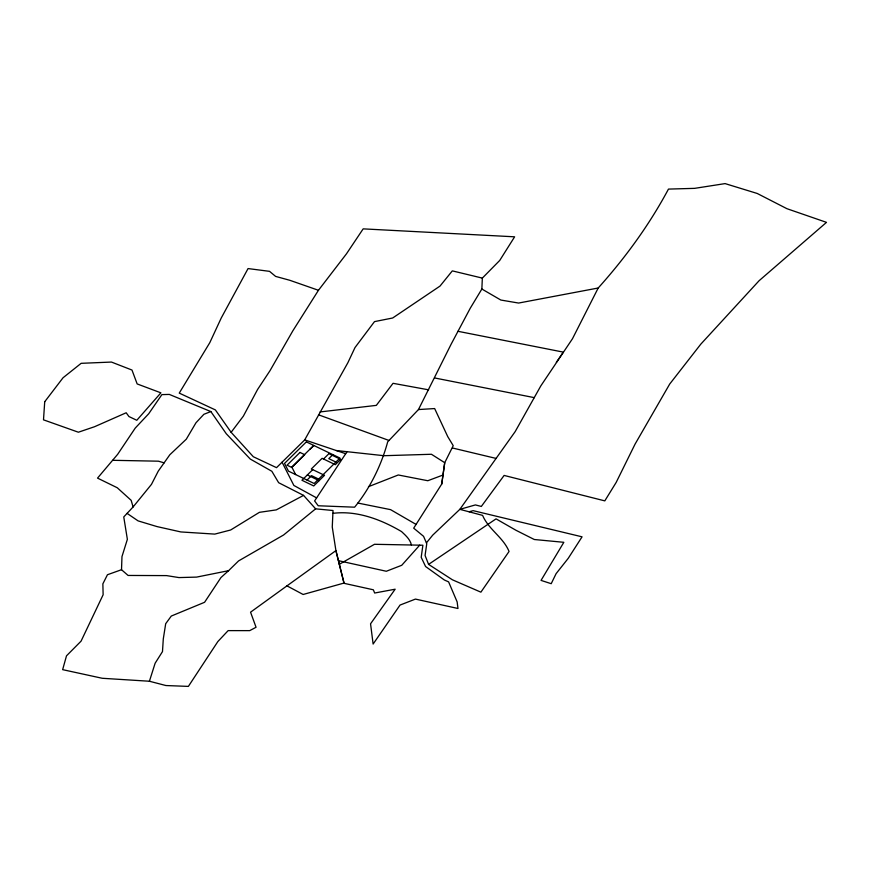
<?xml version="1.0" encoding="UTF-8"?>
<svg xmlns="http://www.w3.org/2000/svg" width="870" height="870" viewBox="0 0 870 870"><rect width="100%" height="100%" fill="white"/><g stroke="black" fill="none" stroke-linecap="round" stroke-linejoin="round"><path stroke-width="1.3" d="M121.517 569.719L121.974 556.593L127.368 539.324L123.757 516.943L133.099 506.96L151.478 484.362L158.253 471.148L169.813 454.771L186.3 439.187L195.978 422.776L203.895 414.283L210.855 411.575L226.287 433.76L250.245 459.045L271.853 471.279L278.639 482.698L303.554 495.389L315.625 508.841L333.014 510.516L332.264 527.035L335.918 550.612L344.009 583.063L303.141 594.482L286.959 585.858L250.56 612.186L256.052 627.27L249.712 630.63L228.147 630.619L217.87 641.538L188.377 686.397L165.931 685.538L149.412 681.243L102.247 678.274L62.64 669.65L66.501 655.828L81.062 641.157L103.128 594.765L102.867 583.846L107.456 574.733L121.517 569.719L128.075 575.451L166.54 575.603L178.948 577.582L196.609 577.104L228.582 570.676L238.554 560.932L283.576 534.996L315.625 508.841M347.032 451.693L314.614 500.935L318.213 505.764L354.612 507.188C370.044 488.266 381.321 465.352 387.694 441.829L418.47 409.553L451.138 344.194L470.246 308.241L481.86 289.025L482.339 278.106L499.739 260.434L514.627 236.814L363.171 228.864L346.478 253.812L318.453 290.286L292.853 330.796L269.994 370.696L257.553 389.532L243.361 416.143L231.126 432.303L253.322 456.739L276.529 467.658L304.707 439.883L347.88 362.714L354.982 347.587L374.502 321.617L392.674 317.996L440.024 286.078L452.313 270.875L482.339 278.106M426.409 542.88L432.684 535.17L459.838 509.352L482.589 515.377C488.635 529.569 503.251 537.29 509.059 551.471L480.892 592.165L452.433 579.811L428.584 564.391L425.071 555.462L426.768 543.706L423.549 536.312L413.696 528.155L441.732 484.046L444.722 462.699L453.226 445.679L447.713 436.555L434.652 408.563L418.47 409.553M441.732 484.046L444.722 462.699L431.444 454.27L384.007 455.706L336.288 450.529M149.412 681.243L155.132 663.223L162.483 651.608L163.299 638.895L165.691 623.703L171.303 616.047L204.581 602.29L220.958 577.549L228.582 570.676M598.201 288.013L572.471 338.745L540.835 385.867L515.17 431.618L459.838 509.352L475.401 504.926L481.327 506.438L504.121 475.433L604.802 500.87L616.156 482.448L635.078 444.102L669.704 384.04L700.818 344.139L759.097 280.716L826.5 222.361L786.893 208.68L757.226 193.466L725.091 183.603L694.641 188.355L668.464 189.094C649.292 224.938 625.367 257.737 598.201 288.013L518.607 303.054L500.837 300.041L481.86 289.025M556.343 362.333L563.314 352.122L457.99 331.307M133.099 506.96L131.163 500.337L117.276 487.765L97.538 478.108L117.646 454.336L135.252 428.073L148.694 413.772L161.885 394.621L169.313 394.414L210.855 411.575M419.699 545.164L401.744 565.282L386.323 571.264L338.452 560.682M313.755 445.44L291.82 467.059L295.626 474.574M313.972 445.549L309.687 449.442M312.732 469.637L301.944 480.273L313.744 485.949L324.532 475.324L311.319 468.963L322.107 458.327L335.32 464.689L340.714 459.371L328.914 453.694L323.52 459.012M307.056 480.077L311.536 475.651L318.637 479.065M332.862 454.64L328.795 458.642L335.896 462.057M286.959 585.858L335.918 550.612L344.052 583.313L373.35 589.795L374.655 593.025L395.143 589.207L370.555 623.801L373.121 644.05L400.037 605.063L415.447 599.093L457.979 608.489L457.141 601.899L448.605 581.889L444.363 579.996L425.582 566.522L421.2 557.311L422.885 545.229L374.491 544.294L339.354 564.271M428.584 564.391L496.052 518.868L516.03 530.308L534.31 539.509L563.836 542.304L541.053 580.388L551.21 583.694L556.093 573.667L568.262 558.29L582.063 536.823L473.149 510.657L469.18 511.767M303.554 495.389L276.301 509.885L259.412 512.332L230.659 529.993L214.792 534.104L180.84 531.94L156.981 526.578L138.102 520.891L127.096 513.387M368.456 486.678L398.286 474.976L427.812 480.729L442.982 475.042M320.073 411.934L376.329 405.376L393.033 383.311L428.616 389.825M332.895 513.343C356.95 510.309 381.114 519.51 401.548 531.581C405.572 535.409 410.194 539.313 411.423 545.011M112.785 460.306L158.449 461.187L164.18 462.862M434.63 377.961L534.365 397.655M357.907 503.056L390.576 509.646L416.077 524.414M452.476 447.996L495.878 458.37M304.707 439.883L345.705 453.705M318.453 290.286L289.786 280.281L275.605 276.399L269.537 271.342L248.059 268.569L221.252 317.985L209.8 342.66L179.253 393.109L215.368 409.911L231.126 432.303M318.496 414.805L388.999 440.459M307.338 474.955L319.138 480.642M316.615 497.89L293.864 485.46L282.076 462.198M44.718 401.744L43.5 419.84L78.376 432.216L94.525 426.735L126.183 412.771L128.956 416.556L136.807 420.275L160.896 392.838L137.155 383.931L131.979 370.044L111.447 362.061L81.149 363.323L63.042 377.765L44.718 401.744M306.36 441.884L284.533 463.395L288.448 471.116L314.146 483.492L339.952 458.055L306.36 441.884M299.987 452.433L287.046 465.189L291.765 467.462L304.707 454.705L299.987 452.433"/></g></svg>
